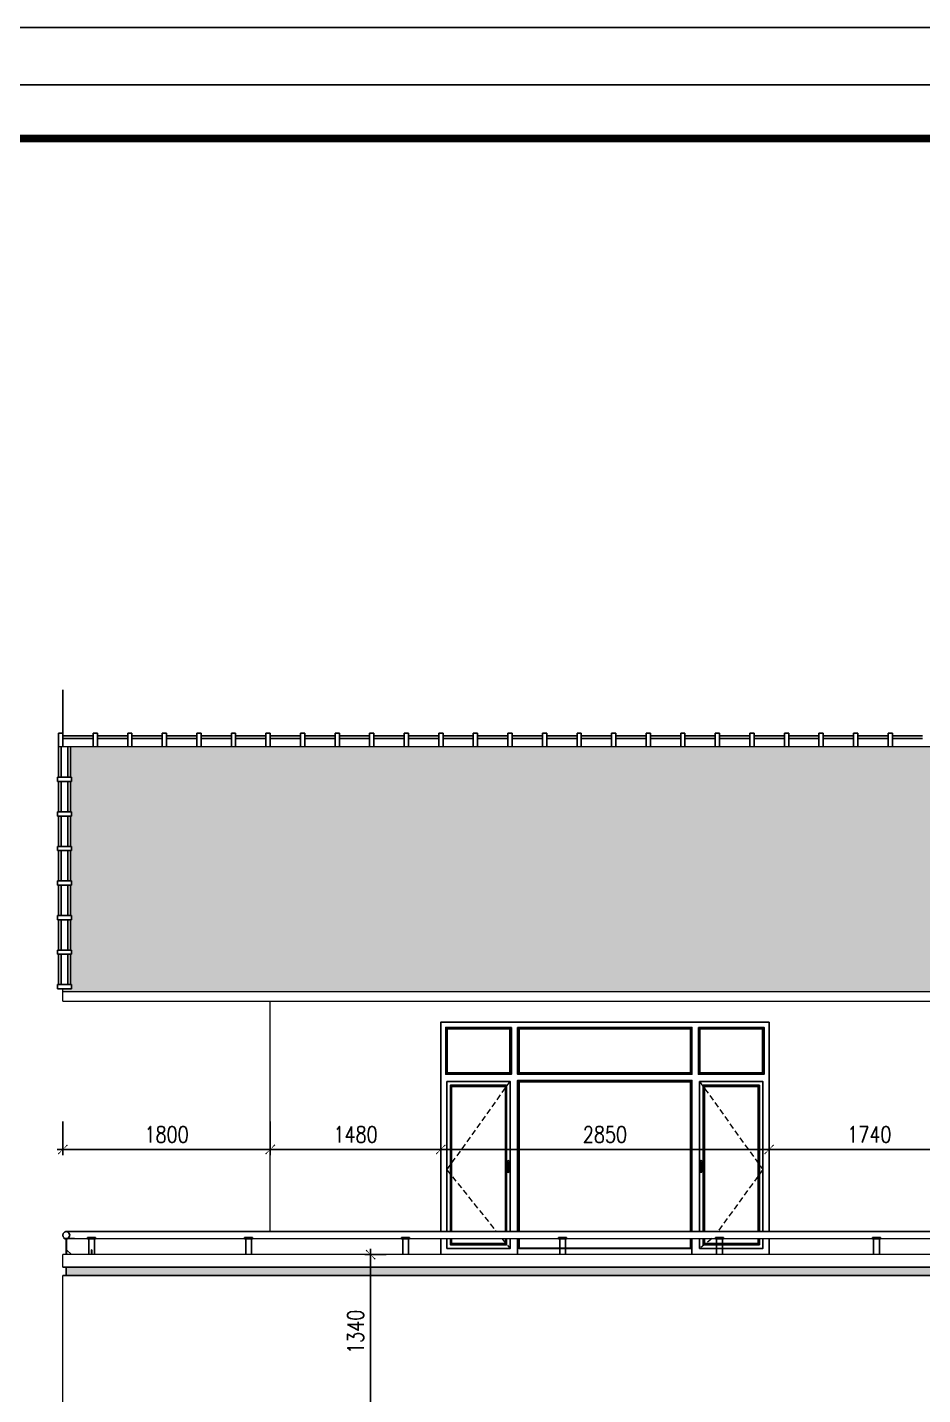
# Model space of a CAD drawing. Header units: millimetres. Extents: x -34806 to 662668, y 63228 to 99452.
# Drawn here: x 528172 to 535943, y 83877 to 95743 of the extents above; entities that cross this region are included whole.
import ezdxf

# ---------------------------------------------------------------- set-up
doc = ezdxf.new("R2010")
doc.units = ezdxf.units.MM
doc.header["$LTSCALE"] = 200
doc.header["$MEASUREMENT"] = 0
doc.header["$PDMODE"] = 3
doc.header["$PDSIZE"] = 50
doc.linetypes.add('HIDDEN', pattern=[0.375, 0.25, -0.125])
doc.layers.get('0').update_dxf_attribs({"color": 95, "linetype": 'CONTINUOUS'})
doc.layers.get('DEFPOINTS').update_dxf_attribs({"linetype": 'CONTINUOUS'})
for name, color, linetype in [('DIM', 1, 'CONTINUOUS'), ('KHUNGTEN', 7, 'CONTINUOUS'), ('Manh', 8, 'CONTINUOUS'), ('Net_Thay', 7, 'CONTINUOUS'), ('NOITHAT', 32, 'CONTINUOUS'), ('TPTA-Virtural', 253, 'CONTINUOUS'), ('wood', 254, 'CONTINUOUS')]:
    doc.layers.add(name, color=color, linetype=linetype)
for name, color, linetype, lineweight in [('hacth', 251, 'CONTINUOUS', 13), ('hatch', 251, 'CONTINUOUS', 5), ('Interior - Furniture _Pen_No__16', 124, 'CONTINUOUS', 20), ('thay', 7, 'CONTINUOUS', 18), ('VU', 8, 'HIDDEN', 13)]:
    doc.layers.add(name, color=color, linetype=linetype, lineweight=lineweight)
doc.styles.add('RomanS', font='romans.shx', dxfattribs={"width": 0.8})
doc.dimstyles.new('D1', dxfattribs={"dimtxt": 140, "dimasz": 80, "dimexe": 50, "dimexo": 0, "dimgap": 60, "dimtad": 1, "dimdec": 0, "dimzin": 0, "dimdsep": 46, "dimtxsty": 'RomanS', "dimblk1": 'ARCHTICK', "dimblk2": 'ARCHTICK', "dimsah": 1, "dimcen": 100, "dimdle": 50, "dimclrt": 7, "dimadec": 0, "dimazin": 0, "dimtfac": 0.005, "dimtdec": 0, "dimtix": 1, "dimtofl": 0, "dimtmove": 2, "dimatfit": 3, "dimldrblk": 'ARCHTICK', "dimfxl": 1, "dimtvp": 0.8, "dimtolj": 1, "dimtzin": 0, "dimarcsym": 0})

# ---------------------------------------------------------------- blocks, each defined once
blk = doc.blocks.new('_ArchTick')
at = {"layer": 'DIM', "color": 150}
blk.add_lwpolyline([(0.5, 0.5, 0.133, 0, 0), (0, 0, 0, 0.133, 0), (-0.5, -0.5, 0.133, 0.133, 0)], format="xyseb", dxfattribs=at)
blk = doc.blocks.new('*D898')
at = {"layer": 'DEFPOINTS', "color": 0}
for p in [(531151, 85092), (531287, 85092), (531287, 83752)]:
    blk.add_point(p, dxfattribs=at)
at = {"layer": 'DIM', "color": 0, "lineweight": -2}
for p, q in [((531287, 85092), (531101, 85092)), ((531151, 83702), (531151, 85142)), ((531287, 83752), (531101, 83752))]:
    blk.add_line(p, q, dxfattribs=at)
at = {"layer": 'DIM', "color": 0, "lineweight": -2, "xscale": 80, "yscale": 80, "zscale": 80}
for p, rotation in [((531151, 85092), 90), ((531151, 83752), 270)]:
    blk.add_blockref('_ArchTick', p, dxfattribs=dict(at, rotation=rotation))
at = {"layer": 'DIM', "color": 7, "insert": (531021, 84422), "char_height": 140, "attachment_point": 5, "rotation": 90, "style": 'RomanS'}
blk.add_mtext('\\A1;1340', dxfattribs=at)
blk = doc.blocks.new('*D902')
at = {"layer": 'DEFPOINTS', "color": 0}
for p in [(528480, 86247), (530280, 86247), (530280, 86005)]:
    blk.add_point(p, dxfattribs=at)
at = {"layer": 'DIM', "color": 0, "lineweight": -2}
for p, q in [((528480, 86247), (528480, 85955)), ((530280, 86247), (530280, 85955)), ((528430, 86005), (530330, 86005))]:
    blk.add_line(p, q, dxfattribs=at)
at = {"layer": 'DIM', "color": 0, "lineweight": -2, "xscale": 80, "yscale": 80, "zscale": 80, "rotation": 180}
blk.add_blockref('_ArchTick', (528480, 86005), dxfattribs=at)
at = {"layer": 'DIM', "color": 0, "lineweight": -2, "xscale": 80, "yscale": 80, "zscale": 80}
blk.add_blockref('_ArchTick', (530280, 86005), dxfattribs=at)
at = {"layer": 'DIM', "color": 7, "insert": (529380, 86135), "char_height": 140, "attachment_point": 5, "style": 'RomanS'}
blk.add_mtext('\\A1;1800', dxfattribs=at)
blk = doc.blocks.new('*D903')
at = {"layer": 'DEFPOINTS', "color": 0}
for p in [(530280, 86247), (531760, 86247), (531760, 86005)]:
    blk.add_point(p, dxfattribs=at)
at = {"layer": 'DIM', "color": 0, "lineweight": -2}
for p, q in [((530280, 86247), (530280, 85955)), ((531760, 86247), (531760, 85955)), ((530230, 86005), (531810, 86005))]:
    blk.add_line(p, q, dxfattribs=at)
at = {"layer": 'DIM', "color": 0, "lineweight": -2, "xscale": 80, "yscale": 80, "zscale": 80, "rotation": 180}
blk.add_blockref('_ArchTick', (530280, 86005), dxfattribs=at)
at = {"layer": 'DIM', "color": 0, "lineweight": -2, "xscale": 80, "yscale": 80, "zscale": 80}
blk.add_blockref('_ArchTick', (531760, 86005), dxfattribs=at)
at = {"layer": 'DIM', "color": 7, "insert": (531020, 86135), "char_height": 140, "attachment_point": 5, "style": 'RomanS'}
blk.add_mtext('\\A1;1480', dxfattribs=at)
blk = doc.blocks.new('*D904')
at = {"layer": 'DEFPOINTS', "color": 0}
for p in [(531760, 86247), (534610, 86247), (534610, 86005)]:
    blk.add_point(p, dxfattribs=at)
at = {"layer": 'DIM', "color": 0, "lineweight": -2}
for p, q in [((531760, 86247), (531760, 85955)), ((534610, 86247), (534610, 85955)), ((531710, 86005), (534660, 86005))]:
    blk.add_line(p, q, dxfattribs=at)
at = {"layer": 'DIM', "color": 0, "lineweight": -2, "xscale": 80, "yscale": 80, "zscale": 80, "rotation": 180}
blk.add_blockref('_ArchTick', (531760, 86005), dxfattribs=at)
at = {"layer": 'DIM', "color": 0, "lineweight": -2, "xscale": 80, "yscale": 80, "zscale": 80}
blk.add_blockref('_ArchTick', (534610, 86005), dxfattribs=at)
at = {"layer": 'DIM', "color": 7, "insert": (533185, 86135), "char_height": 140, "attachment_point": 5, "style": 'RomanS'}
blk.add_mtext('\\A1;2850', dxfattribs=at)
blk = doc.blocks.new('*D905')
at = {"layer": 'DEFPOINTS', "color": 0}
for p in [(534610, 86247), (536350, 86247), (536350, 86005)]:
    blk.add_point(p, dxfattribs=at)
at = {"layer": 'DIM', "color": 0, "lineweight": -2}
for p, q in [((534610, 86247), (534610, 85955)), ((536350, 86247), (536350, 85955)), ((534560, 86005), (536400, 86005))]:
    blk.add_line(p, q, dxfattribs=at)
at = {"layer": 'DIM', "color": 0, "lineweight": -2, "xscale": 80, "yscale": 80, "zscale": 80, "rotation": 180}
blk.add_blockref('_ArchTick', (534610, 86005), dxfattribs=at)
at = {"layer": 'DIM', "color": 0, "lineweight": -2, "xscale": 80, "yscale": 80, "zscale": 80}
blk.add_blockref('_ArchTick', (536350, 86005), dxfattribs=at)
at = {"layer": 'DIM', "color": 7, "insert": (535480, 86135), "char_height": 140, "attachment_point": 5, "style": 'RomanS'}
blk.add_mtext('\\A1;1740', dxfattribs=at)
blk = doc.blocks.new('khung')
at = {"layer": 'DEFPOINTS', "color": 8}
blk.add_lwpolyline([(0, 0), (31503.2, 0), (31503.2, 22275), (0, 22275)], close=True, dxfattribs=at)
at = {"layer": 'KHUNGTEN', "color": 4, "const_width": 54.3}
blk.add_lwpolyline([(847.8, 388.1), (31117, 388.1), (31117, 21886.9), (847.8, 21886.9)], close=True, dxfattribs=at)

msp = doc.modelspace()

# ---------------------------------------------------------------- hatches: boundary and pattern name
h = msp.add_hatch()
h.set_pattern_fill('AR-RSHKE', color=256, scale=15, style=0)
h.set_pattern_definition([(0, (246277.6, -114143.68), (382.5, 180), [90, -75, 105, -45, 135, -60]), (0, (246367.6, -114136.18), (382.5, 180), [75, -285, 60, -90]), (0, (246547.6, -114154.93), (382.5, 180), [45, -465]), (90, (246277.6, -114143.68), (-127.5, 180), [172.5, -547.5]), (90, (246367.6, -114143.68), (-127.5, 180), [168.75, -551.25]), (90, (246442.6, -114143.68), (-127.5, 180), [157.5, -562.5]), (90, (246547.6, -114154.93), (-127.5, 180), [172.5, -547.5]), (90, (246592.6, -114154.93), (-127.5, 180), [172.5, -547.5]), (90, (246727.6, -114143.68), (-127.5, 180), [165, -555])])
h.paths.add_polyline_path([(541737.5, 88461.6), (541726, 88483.5), (541758.8, 88500.8), (541770.3, 88478.9), (542002.9, 88601.7), (541991.3, 88623.5), (542024.1, 88640.8), (542035.6, 88618.9), (542268.2, 88741.7), (542256.7, 88763.5), (542289.4, 88780.8), (542300.9, 88759), (542533.5, 88881.7), (542522, 88903.5), (542554.7, 88920.8), (542566.3, 88899), (542798.8, 89021.7), (542787.3, 89043.6), (542820.1, 89060.9), (542831.6, 89039), (543064.1, 89161.8), (543052.6, 89183.6), (543085.4, 89200.9), (543096.9, 89179), (543329.4, 89301.8), (543317.9, 89323.6), (543350.7, 89340.9), (543362.2, 89319.1), (543594.8, 89441.8), (543583.2, 89463.6), (543616, 89480.9), (543627.5, 89459.1), (543699.9, 89497.3), (528546.1, 89498.2), (528546.1, 89235.3), (528554.6, 89235.3), (528554.6, 89198.3), (528546.1, 89198.3), (528546.1, 88935.3), (528554.6, 88935.3), (528554.6, 88898.3), (528546.1, 88898.3), (528546.1, 88635.3), (528554.6, 88635.3), (528554.6, 88598.3), (528546.1, 88598.3), (528546.1, 88335.3), (528554.6, 88335.3), (528554.6, 88298.3), (528546.1, 88298.3), (528546.1, 88035.3), (528554.6, 88035.3), (528554.6, 87998.3), (528546.1, 87998.3), (528546.1, 87735.3), (528554.6, 87735.3), (528554.6, 87698.3), (528546.1, 87698.3), (528546.1, 87435.3), (528554.6, 87435.3), (528554.6, 87398.3), (528479.7, 87398.3), (528479.7, 87375), (539883.5, 87375), (539896.9, 87382.1), (539896.9, 87450.1), (539868.8, 87503.3), (539901.6, 87520.6), (539913.1, 87498.7), (540145.6, 87621.5), (540134.1, 87643.3), (540166.9, 87660.6), (540178.4, 87638.8), (540411, 87761.5), (540399.4, 87783.3), (540432.2, 87800.6), (540443.7, 87778.8), (540676.3, 87901.5), (540664.7, 87923.4), (540697.5, 87940.7), (540709, 87918.8), (540941.6, 88041.6), (540930.1, 88063.4), (540962.8, 88080.7), (540974.4, 88058.8), (541206.9, 88181.6), (541195.4, 88203.4), (541228.1, 88220.7), (541239.7, 88198.9), (541472.2, 88321.6), (541460.7, 88343.4), (541493.5, 88360.7), (541505, 88338.9)])
at = {"layer": 'Manh'}
h = msp.add_hatch(dxfattribs=at)
h.set_pattern_fill('DOTS,_O', color=256, scale=350)
h.set_pattern_definition([(0, (246371.806, -114049.677), (10.9375, 21.875), [0, -21.875])])
h.paths.add_polyline_path([(539824.7, 84981.8), (539794.7, 84981.8), (528509.7, 84981.8), (528509.7, 84911.8), (539794.7, 84911.8), (539824.7, 84911.8)])

# ---------------------------------------------------------------- linework, layer by layer
msp.add_line((528479.8, 89593.9), (528479.8, 89995.1))
msp.add_lwpolyline([(518113.1, 95743.3), (556876.2, 95743.3), (556876.2, 68042.1), (518113.1, 68042.1)], close=True)
at = {"layer": 'hatch'}
for points in [[(534609.7, 85291.4), (534609.7, 87108.3), (531759.8, 87108.3), (531759.8, 85291.4)], [(531759.8, 85231.8), (531759.8, 85091.8)], [(534609.7, 85091.8), (534609.7, 85231.8)]]:
    msp.add_lwpolyline(points, dxfattribs=at)
at = {"layer": 'Interior - Furniture _Pen_No__16', "linetype": 'Continuous'}
for p, q in [((528764.7, 85240.7), (528764.7, 85240.6)), ((528764.7, 85240.6), (528764.7, 85237.8))]:
    msp.add_line(p, q, dxfattribs=at)
at = {"layer": 'Net_Thay'}
for points in [[(534609.7, 85291.4), (534609.7, 87108.3), (531759.7, 87108.3), (531759.7, 85291.4)], [(531759.7, 85231.8), (531759.7, 85091.8)], [(534609.7, 85091.8), (534609.7, 85231.8)]]:
    msp.add_lwpolyline(points, dxfattribs=at)
at = {"layer": 'NOITHAT'}
for p, q in [((528442.7, 89498.3), (528442.7, 89618.6)), ((528442.7, 89618.6), (528479.8, 89618.6)), ((528479.8, 89593.9), (528742.7, 89593.9)), ((528742.7, 89498.3), (528742.7, 89618.6)), ((528742.7, 89618.6), (528779.8, 89618.6)), ((528779.8, 89593.9), (529042.7, 89593.9)), ((529042.7, 89498.3), (529042.7, 89618.6)), ((529042.7, 89618.6), (529079.8, 89618.6)), ((529079.8, 89593.9), (529342.7, 89593.9)), ((529342.7, 89498.3), (529342.7, 89618.6)), ((529342.7, 89618.6), (529379.8, 89618.6)), ((529379.8, 89593.9), (529642.7, 89593.9)), ((529642.7, 89498.3), (529642.7, 89618.6)), ((529642.7, 89618.6), (529679.8, 89618.6)), ((529679.8, 89593.9), (529942.7, 89593.9)), ((529942.7, 89498.3), (529942.7, 89618.6)), ((529942.7, 89618.6), (529979.8, 89618.6)), ((529979.8, 89593.9), (530242.7, 89593.9)), ((530242.7, 89498.3), (530242.7, 89618.6)), ((530242.7, 89618.6), (530279.8, 89618.6)), ((530279.8, 89593.9), (530542.7, 89593.9)), ((530542.7, 89498.3), (530542.7, 89618.6)), ((530542.7, 89618.6), (530579.8, 89618.6)), ((530579.8, 89593.9), (530842.7, 89593.9)), ((530842.7, 89498.3), (530842.7, 89618.6)), ((530842.7, 89618.6), (530879.8, 89618.6)), ((530879.8, 89593.9), (531142.7, 89593.9)), ((531142.7, 89498.3), (531142.7, 89618.6)), ((531142.7, 89618.6), (531179.8, 89618.6)), ((531179.8, 89593.9), (531442.7, 89593.9)), ((531442.7, 89498.3), (531442.7, 89618.6)), ((531442.7, 89618.6), (531479.8, 89618.6)), ((531479.8, 89593.9), (531742.7, 89593.9)), ((531742.7, 89498.3), (531742.7, 89618.6)), ((531742.7, 89618.6), (531779.8, 89618.6)), ((531779.8, 89593.9), (532042.7, 89593.9)), ((532042.7, 89498.3), (532042.7, 89618.6)), ((532042.7, 89498.3), (532042.7, 89618.6)), ((532042.7, 89618.6), (532079.8, 89618.6)), ((532079.8, 89593.9), (532342.7, 89593.9)), ((532342.7, 89498.3), (532342.7, 89618.6)), ((532342.7, 89618.6), (532379.8, 89618.6)), ((532379.8, 89593.9), (532642.7, 89593.9)), ((532642.7, 89498.3), (532642.7, 89618.6)), ((532642.7, 89618.6), (532679.8, 89618.6)), ((532679.8, 89593.9), (532942.7, 89593.9)), ((532942.7, 89498.3), (532942.7, 89618.6)), ((532942.7, 89618.6), (532979.8, 89618.6)), ((532979.8, 89593.9), (533242.7, 89593.9)), ((533242.7, 89498.3), (533242.7, 89618.6)), ((533242.7, 89618.6), (533279.8, 89618.6)), ((533279.8, 89593.9), (533542.7, 89593.9)), ((533542.7, 89498.3), (533542.7, 89618.6)), ((533542.7, 89618.6), (533579.8, 89618.6)), ((533579.8, 89593.9), (533842.7, 89593.9)), ((533842.7, 89498.3), (533842.7, 89618.6)), ((533842.7, 89618.6), (533879.8, 89618.6)), ((533879.8, 89593.9), (534142.7, 89593.9)), ((534142.7, 89498.3), (534142.7, 89618.6)), ((534142.7, 89618.6), (534179.8, 89618.6)), ((534179.8, 89593.9), (534442.7, 89593.9)), ((534442.7, 89498.3), (534442.7, 89618.6)), ((534442.7, 89618.6), (534479.8, 89618.6)), ((534479.8, 89593.9), (534742.7, 89593.9)), ((534742.7, 89498.3), (534742.7, 89618.6)), ((534742.7, 89618.6), (534779.8, 89618.6)), ((534779.8, 89593.9), (535042.7, 89593.9)), ((535042.7, 89498.3), (535042.7, 89618.6)), ((535042.7, 89498.3), (535042.7, 89618.6)), ((535042.7, 89618.6), (535079.8, 89618.6)), ((535079.8, 89593.9), (535342.7, 89593.9)), ((535342.7, 89498.3), (535342.7, 89618.6)), ((535342.7, 89618.6), (535379.8, 89618.6)), ((535379.8, 89593.9), (535642.7, 89593.9)), ((535642.7, 89498.3), (535642.7, 89618.6)), ((535642.7, 89618.6), (535679.8, 89618.6)), ((535679.8, 89593.9), (535942.7, 89593.9)), ((528442.7, 89235.3), (528442.7, 89498.3)), ((528464.6, 89235.3), (528464.6, 89498.3)), ((528479.8, 89572), (528742.7, 89572)), ((528524.2, 89235.3), (528524.2, 89498.3)), ((528546.1, 89235.3), (528546.1, 89498.3)), ((528779.8, 89572), (529042.7, 89572)), ((529079.8, 89572), (529342.7, 89572)), ((529379.8, 89572), (529642.7, 89572)), ((529679.8, 89572), (529942.7, 89572)), ((529979.8, 89572), (530242.7, 89572)), ((530279.8, 89572), (530542.7, 89572)), ((530579.8, 89572), (530842.7, 89572)), ((530879.8, 89572), (531142.7, 89572)), ((531179.8, 89572), (531442.7, 89572)), ((531479.8, 89572), (531742.7, 89572)), ((531779.8, 89572), (532042.7, 89572)), ((532079.8, 89572), (532342.7, 89572)), ((532379.8, 89572), (532642.7, 89572)), ((532679.8, 89572), (532942.7, 89572)), ((532979.8, 89572), (533242.7, 89572)), ((533279.8, 89572), (533542.7, 89572)), ((533579.8, 89572), (533842.7, 89572)), ((533879.8, 89572), (534142.7, 89572)), ((534179.8, 89572), (534442.7, 89572)), ((534479.8, 89572), (534742.7, 89572)), ((534779.8, 89572), (535042.7, 89572)), ((535079.8, 89572), (535342.7, 89572)), ((535379.8, 89572), (535642.7, 89572)), ((535679.8, 89572), (535942.7, 89572)), ((528434.2, 89198.3), (528434.2, 89235.3)), ((528554.6, 89198.3), (528434.2, 89198.3)), ((528442.7, 88935.3), (528442.7, 89198.3)), ((528464.6, 88935.3), (528464.6, 89198.3)), ((528524.2, 88935.3), (528524.2, 89198.3)), ((528546.1, 88935.3), (528546.1, 89198.3)), ((528554.6, 89198.3), (528554.6, 89235.3)), ((528434.2, 88898.3), (528434.2, 88935.3)), ((528554.6, 88898.3), (528434.2, 88898.3)), ((528442.7, 88635.3), (528442.7, 88898.3)), ((528464.6, 88635.3), (528464.6, 88898.3)), ((528524.2, 88635.3), (528524.2, 88898.3)), ((528546.1, 88635.3), (528546.1, 88898.3)), ((528554.6, 88898.3), (528554.6, 88935.3)), ((528434.2, 88598.3), (528434.2, 88635.3)), ((528554.6, 88598.3), (528434.2, 88598.3)), ((528442.7, 88335.3), (528442.7, 88598.3)), ((528464.6, 88335.3), (528464.6, 88598.3)), ((528524.2, 88335.3), (528524.2, 88598.3)), ((528546.1, 88335.3), (528546.1, 88598.3)), ((528554.6, 88598.3), (528554.6, 88635.3)), ((528434.2, 88298.3), (528434.2, 88335.3)), ((528554.6, 88298.3), (528434.2, 88298.3)), ((528442.7, 88035.3), (528442.7, 88298.3)), ((528464.6, 88035.3), (528464.6, 88298.3)), ((528524.2, 88035.3), (528524.2, 88298.3)), ((528546.1, 88035.3), (528546.1, 88298.3)), ((528554.6, 88298.3), (528554.6, 88335.3)), ((528434.2, 87998.3), (528434.2, 88035.3)), ((528554.6, 87998.3), (528434.2, 87998.3)), ((528442.7, 87735.3), (528442.7, 87998.3)), ((528464.6, 87735.3), (528464.6, 87998.3)), ((528524.2, 87735.3), (528524.2, 87998.3)), ((528546.1, 87735.3), (528546.1, 87998.3)), ((528554.6, 87998.3), (528554.6, 88035.3)), ((528434.2, 87698.3), (528434.2, 87735.3)), ((528554.6, 87698.3), (528434.2, 87698.3)), ((528442.7, 87435.3), (528442.7, 87698.3)), ((528464.6, 87435.3), (528464.6, 87698.3)), ((528524.2, 87435.3), (528524.2, 87698.3)), ((528546.1, 87435.3), (528546.1, 87698.3)), ((528554.6, 87698.3), (528554.6, 87735.3)), ((528434.2, 87398.3), (528434.2, 87435.3)), ((528554.6, 87398.3), (528434.2, 87398.3)), ((528554.6, 87398.3), (528554.6, 87435.3))]:
    msp.add_line(p, q, dxfattribs=at)
for points in [[(528479.8, 89498.3), (528479.8, 89618.6)], [(528779.8, 89498.3), (528779.8, 89618.6)], [(529079.8, 89498.3), (529079.8, 89618.6)], [(529379.8, 89498.3), (529379.8, 89618.6)], [(529679.8, 89498.3), (529679.8, 89618.6)], [(529979.8, 89498.3), (529979.8, 89618.6)], [(530279.8, 89498.3), (530279.8, 89618.6)], [(530579.8, 89498.3), (530579.8, 89618.6)], [(530879.8, 89498.3), (530879.8, 89618.6)], [(531179.8, 89498.3), (531179.8, 89618.6)], [(531479.8, 89498.3), (531479.8, 89618.6)], [(531779.8, 89498.3), (531779.8, 89618.6)], [(532079.8, 89498.3), (532079.8, 89618.6)], [(532379.8, 89498.3), (532379.8, 89618.6)], [(532679.8, 89498.3), (532679.8, 89618.6)], [(532979.8, 89498.3), (532979.8, 89618.6)], [(533279.8, 89498.3), (533279.8, 89618.6)], [(533579.8, 89498.3), (533579.8, 89618.6)], [(533879.8, 89498.3), (533879.8, 89618.6)], [(534179.8, 89498.3), (534179.8, 89618.6)], [(534479.8, 89498.3), (534479.8, 89618.6)], [(534779.8, 89498.3), (534779.8, 89618.6)], [(535079.8, 89498.3), (535079.8, 89618.6)], [(535379.8, 89498.3), (535379.8, 89618.6)], [(535679.8, 89498.3), (535679.8, 89618.6)], [(528554.6, 89235.3), (528434.2, 89235.3)], [(528554.6, 88935.3), (528434.2, 88935.3)], [(528554.6, 88635.3), (528434.2, 88635.3)], [(528554.6, 88335.3), (528434.2, 88335.3)], [(528554.6, 88035.3), (528434.2, 88035.3)], [(528554.6, 87735.3), (528434.2, 87735.3)], [(528554.6, 87435.3), (528434.2, 87435.3)]]:
    msp.add_lwpolyline(points, dxfattribs=at)
at = {"layer": 'thay'}
for p, q in [((543904.7, 89497.3), (528442.7, 89498.3)), ((528479.7, 87292.1), (528479.7, 87398.3)), ((528479.7, 87292.1), (528479.7, 87398.3)), ((528479.9, 87375), (539883.3, 87375)), ((528479.7, 87292.1), (539944.7, 87292.1)), ((530279.7, 85291.8), (530279.7, 87292.1)), ((531759.7, 87089.3), (531759.7, 85291.4)), ((531759.8, 87089.3), (531759.8, 85291.4)), ((528579.7, 85231.8), (528694.7, 85231.8)), ((528764.7, 85231.8), (530057.2, 85231.8)), ((530127.2, 85231.8), (531419.7, 85231.8)), ((531489.7, 85231.8), (532782.2, 85231.8)), ((531759.7, 85231.8), (531759.7, 85091.8)), ((531759.8, 85231.8), (531759.8, 85091.8)), ((532852.2, 85231.8), (534144.7, 85231.8)), ((534214.7, 85231.8), (535507.2, 85231.8)), ((535577.2, 85231.8), (536869.7, 85231.8)), ((528479.7, 84981.8), (528479.7, 85091.8)), ((539794.7, 85091.8), (528479.7, 85091.8)), ((528509.7, 84911.8), (528509.7, 84981.8)), ((528479.7, 83752.3), (528479.7, 84911.8))]:
    msp.add_line(p, q, dxfattribs=at)
msp.add_lwpolyline([(528479.7, 84981.8), (528509.7, 84981.8), (528509.7, 84911.8), (528479.7, 84911.8)], dxfattribs=at)
at = {"layer": 'TPTA-Virtural'}
for p, q in [((528479.7, 85261.8), (528483.7, 85276.8)), ((528483.7, 85246.8), (528479.7, 85261.8)), ((528483.7, 85276.8), (528494.7, 85287.8)), ((528494.7, 85235.9), (528483.7, 85246.8)), ((528485.7, 85237.8), (528488.5, 85240.6)), ((528500.9, 85229), (528485.7, 85237.8)), ((528488.5, 85240.6), (528488.6, 85240.6)), ((528488.6, 85240.6), (528492, 85238.6)), ((528494.7, 85287.8), (528509.7, 85291.8)), ((528509.7, 85231.8), (528494.7, 85235.9)), ((528498.6, 85234.8), (528502, 85232.8)), ((528518.5, 85229), (528500.9, 85229)), ((528502, 85232.8), (528505.9, 85232.9)), ((528504.1, 85291.4), (539823.2, 85291.4)), ((528507.7, 85227.8), (528511.7, 85227.8)), ((528507.7, 85091.8), (528507.7, 85227.8)), ((528509.7, 85291.8), (528524.7, 85287.8)), ((528524.7, 85235.9), (528509.7, 85231.8)), ((528511.7, 85091.8), (528511.7, 85227.8)), ((528513.6, 85232.9), (528517.6, 85232.9)), ((528517.6, 85232.9), (528520.9, 85234.9)), ((528533.8, 85237.8), (528518.5, 85229)), ((528579.7, 85231.8), (528523.4, 85231.8)), ((528524.7, 85287.8), (528535.7, 85276.8)), ((528535.7, 85246.8), (528524.7, 85235.9)), ((528527.5, 85238.7), (528531, 85240.7)), ((528531, 85240.7), (528530.9, 85240.6)), ((528530.9, 85240.6), (528533.8, 85237.8)), ((528535.7, 85276.8), (528539.7, 85261.8)), ((528539.7, 85261.8), (528535.7, 85246.8)), ((528694.7, 85240.7), (528694.7, 85240.6)), ((528694.7, 85240.7), (528764.7, 85240.7)), ((528694.7, 85240.6), (528694.7, 85237.8)), ((528694.7, 85240.6), (528764.7, 85240.6)), ((528694.7, 85237.8), (528694.7, 85229)), ((528694.7, 85229), (528764.7, 85229)), ((528704.7, 85227.8), (528754.7, 85227.8)), ((528704.7, 85091.8), (528704.7, 85227.8)), ((528754.7, 85091.8), (528754.7, 85227.8)), ((528764.7, 85237.8), (528764.7, 85229)), ((530057.2, 85240.7), (530057.2, 85240.6)), ((530057.2, 85240.7), (530127.2, 85240.7)), ((530057.2, 85240.6), (530057.2, 85237.8)), ((530057.2, 85240.6), (530127.2, 85240.6)), ((530057.2, 85237.8), (530057.2, 85229)), ((530057.2, 85229), (530127.2, 85229)), ((530067.2, 85227.8), (530117.2, 85227.8)), ((530067.2, 85091.8), (530067.2, 85227.8)), ((530117.2, 85091.8), (530117.2, 85227.8)), ((530127.2, 85240.7), (530127.2, 85240.6)), ((530127.2, 85240.6), (530127.2, 85237.8)), ((530127.2, 85237.8), (530127.2, 85229)), ((531419.7, 85240.7), (531419.7, 85229)), ((531419.7, 85240.7), (531489.7, 85240.7)), ((531419.7, 85229), (531489.7, 85229)), ((531429.7, 85091.8), (531429.7, 85227.8)), ((531429.7, 85227.8), (531479.7, 85227.8)), ((531429.7, 85091.8), (531429.7, 85227.8)), ((531479.7, 85091.8), (531479.7, 85227.8)), ((531479.7, 85091.8), (531479.7, 85227.8)), ((531489.7, 85240.7), (531489.7, 85240.6)), ((531489.7, 85240.6), (531489.7, 85237.8)), ((531489.7, 85237.8), (531489.7, 85229)), ((532782.2, 85240.7), (532782.2, 85229)), ((532782.2, 85240.7), (532852.2, 85240.7)), ((532782.2, 85229), (532852.2, 85229)), ((532792.2, 85227.8), (532842.2, 85227.8)), ((532792.2, 85091.8), (532792.2, 85227.8)), ((532842.2, 85091.8), (532842.2, 85227.8)), ((532852.2, 85240.7), (532852.2, 85240.6)), ((532852.2, 85240.6), (532852.2, 85237.8)), ((532852.2, 85237.8), (532852.2, 85229)), ((534144.7, 85240.7), (534144.7, 85240.6)), ((534144.7, 85240.7), (534214.7, 85240.7)), ((534144.7, 85240.6), (534144.7, 85237.8)), ((534144.7, 85240.6), (534214.7, 85240.6)), ((534144.7, 85237.8), (534144.7, 85229)), ((534144.7, 85229), (534214.7, 85229)), ((534154.7, 85227.8), (534204.7, 85227.8)), ((534154.7, 85091.8), (534154.7, 85227.8)), ((534204.7, 85091.8), (534204.7, 85227.8)), ((534214.7, 85240.7), (534214.7, 85240.6)), ((534214.7, 85240.6), (534214.7, 85237.8)), ((534214.7, 85237.8), (534214.7, 85229)), ((535507.2, 85240.7), (535507.2, 85240.6)), ((535507.2, 85240.7), (535577.2, 85240.7)), ((535507.2, 85240.6), (535507.2, 85237.8)), ((535507.2, 85240.6), (535577.2, 85240.6)), ((535507.2, 85237.8), (535507.2, 85229)), ((535507.2, 85229), (535577.2, 85229)), ((535517.2, 85227.8), (535567.2, 85227.8)), ((535517.2, 85091.8), (535517.2, 85227.8)), ((535567.2, 85091.8), (535567.2, 85227.8)), ((535577.2, 85240.7), (535577.2, 85240.6)), ((535577.2, 85240.6), (535577.2, 85237.8)), ((535577.2, 85237.8), (535577.2, 85229)), ((528553.7, 85091.8), (528511.7, 85133.8)), ((528727.7, 85091.8), (528727.7, 85133.8)), ((528731.7, 85133.8), (528727.7, 85133.8)), ((528731.7, 85091.8), (528731.7, 85133.8)), ((539794.7, 84981.8), (528479.7, 84981.8)), ((539794.7, 84911.8), (528479.7, 84911.8))]:
    msp.add_line(p, q, dxfattribs=at)
for points in [[(531759.8, 85291.4), (531759.7, 87108.3), (534609.7, 87108.3), (534609.8, 85291.4)], [(531759.8, 85091.8), (531759.8, 85231.8)], [(534609.8, 85231.8), (534609.8, 85091.8)]]:
    msp.add_lwpolyline(points, dxfattribs=at)
at = {"layer": 'VU', "linetype": 'HIDDEN'}
msp.add_line((531813.7, 85826.9), (532362.8, 86594), dxfattribs=at)
for points in [[(534006.7, 86594), (534555.7, 85830), (534163.7, 85291.4)], [(531813.7, 85826.9), (532243.6, 85291.4)], [(532291.5, 85231.8), (532360.5, 85145.8)], [(534115.9, 85231.8), (534006.7, 85145.8)]]:
    msp.add_lwpolyline(points, dxfattribs=at)
at = {"layer": 'wood'}
for p, q in [((533930.4, 87054.3), (533930.4, 86668)), ((532339.6, 85883.3), (532339.6, 85869.5)), ((532339.8, 85868.8), (532341.6, 85865.2)), ((532341.8, 85864.6), (532341.8, 85810.7)), ((532352, 85864.6), (532352, 85810.7)), ((532354, 85868.8), (532352.1, 85865.2)), ((532354.1, 85883.3), (532354.1, 85869.5)), ((534013.1, 85883.3), (534013.1, 85869.5)), ((534013.2, 85868.8), (534015.1, 85865.2)), ((534015.2, 85864.6), (534015.2, 85810.7)), ((534025.4, 85864.6), (534025.4, 85810.7)), ((534027.4, 85868.8), (534025.6, 85865.2)), ((534027.6, 85883.3), (534027.6, 85869.5))]:
    msp.add_line(p, q, dxfattribs=at)
for points in [[(532372.8, 87064.3), (531803.7, 87064.3), (531803.7, 86658), (532372.8, 86658)], [(532362.8, 87054.3), (531813.7, 87054.3), (531813.7, 86668), (532362.8, 86668)], [(532359.8, 87051.3), (531816.7, 87051.3), (531816.7, 86671), (532359.8, 86671)], [(532426.8, 87064.3), (533940.4, 87064.3), (533940.4, 86658), (532426.8, 86658)], [(532436.8, 87054.3), (533930.4, 87054.3), (533930.4, 86668), (532436.8, 86668)], [(532439.8, 87051.3), (533927.4, 87051.3), (533927.4, 86671), (532439.8, 86671)], [(533996.7, 87064.3), (534565.7, 87064.3), (534565.7, 86658), (533996.7, 86658)], [(534006.7, 87054.3), (534555.7, 87054.3), (534555.7, 86668), (534006.7, 86668)], [(534009.7, 87051.3), (534552.7, 87051.3), (534552.7, 86671), (534009.7, 86671)]]:
    msp.add_lwpolyline(points, close=True, dxfattribs=at)
for points in [[(531813.7, 85291.4), (531813.7, 86594), (532362.8, 86594), (532362.8, 85291.4)], [(531843.7, 85291.4), (531843.7, 86562), (532330.8, 86562), (532330.8, 85291.4)], [(531853.7, 85291.4), (531853.7, 86552), (532320.8, 86552), (532320.8, 85291.4)], [(533940.4, 85291.4), (533940.4, 86604), (532426.8, 86604), (532426.8, 85291.4)], [(533930.4, 85291.4), (533930.4, 86594), (532436.8, 86594), (532436.8, 85291.4)], [(533927.4, 85291.4), (533927.4, 86591), (532439.8, 86591), (532439.8, 85291.4)], [(534555.7, 85291.4), (534555.7, 86594), (534006.7, 86594), (534006.7, 85291.4)], [(534525.7, 85291.4), (534525.7, 86562), (534038.7, 86562), (534038.7, 85291.4)], [(534515.7, 85291.4), (534515.7, 86552), (534048.7, 86552), (534048.7, 85291.4)], [(532335.6, 85896.4), (532335.6, 85862.5)], [(532358.2, 85890.5), (532358.2, 85896.4)], [(532358.2, 85862.5), (532358.2, 85890.5)], [(534009.1, 85890.5), (534009.1, 85896.4)], [(534009.1, 85862.5), (534009.1, 85890.5)], [(534031.6, 85896.4), (534031.6, 85862.5)], [(532362.8, 85231.8), (532362.8, 85145.8), (531813.7, 85145.8), (531813.7, 85231.8)], [(532330.8, 85231.8), (532330.8, 85177.8), (531843.7, 85177.8), (531843.7, 85231.8)], [(532320.8, 85231.8), (532320.8, 85187.8), (531853.7, 85187.8), (531853.7, 85231.8)], [(532426.8, 85231.8), (532426.8, 85091.8)], [(532436.8, 85231.8), (532436.8, 85145.8), (533930.4, 85145.8), (533930.4, 85231.8)], [(532439.8, 85231.8), (532439.8, 85148.8), (533927.4, 85148.8), (533927.4, 85231.8)], [(533940.4, 85091.8), (533940.4, 85231.8)], [(534006.7, 85231.8), (534006.7, 85145.8), (534555.7, 85145.8), (534555.7, 85231.8)], [(534038.7, 85231.8), (534038.7, 85177.8), (534525.7, 85177.8), (534525.7, 85231.8)], [(534048.7, 85231.8), (534048.7, 85187.8), (534515.7, 85187.8), (534515.7, 85231.8)]]:
    msp.add_lwpolyline(points, dxfattribs=at)
for centre in [(532346.9, 85883.3), (534020.3, 85883.3)]:
    msp.add_circle(centre, 2.05, dxfattribs=at)
for centre, radius, start, end in [((532346.9, 85896.4), 11.3, 0, 180), ((532346.9, 85862.5), 11.3, 180, 243.1549), ((532346.9, 85883.3), 9.72, 318.25899, 221.74101), ((532346.9, 85883.3), 7.25, 0, 180), ((532341, 85869.5), 1.4, 180, 207.19267), ((532340.4, 85864.6), 1.4, 0, 27.19267), ((532346.9, 85810.7), 5.09, 180, 0), ((532353.4, 85864.6), 1.4, 152.80733, 180), ((532346.9, 85862.5), 11.3, 296.8451, 0), ((534020.3, 85896.4), 11.3, 0, 180), ((534020.3, 85862.5), 11.3, 180, 243.1549), ((534020.3, 85883.3), 9.72, 318.25899, 221.74101), ((534020.3, 85883.3), 7.25, 0, 180), ((534013.8, 85864.6), 1.4, 0, 27.19267), ((534020.3, 85810.7), 5.09, 180, 0), ((534026.8, 85864.6), 1.4, 152.80733, 180), ((534020.3, 85862.5), 11.3, 296.8451, 0), ((534026.2, 85869.5), 1.4, 332.80733, 0)]:
    msp.add_arc(centre, radius, start, end, dxfattribs=at)

# ---------------------------------------------------------------- block references
at = {"layer": 'hacth', "xscale": 1.198705302042072, "yscale": 1.198705363407498, "zscale": 1.198705370056713}
msp.add_blockref('khung', (518824, 68542.1), dxfattribs=at)

# ---------------------------------------------------------------- dimensions: what is measured, and where the dimension line sits
at = {"layer": 'DIM'}
for base, p1, p2, picture, middle in [((530279.7, 86005.4), (528479.7, 86246.7), (530279.7, 86246.7), '*D902', (529379.7, 86135.4)), ((531759.7, 86005.4), (530279.7, 86246.7), (531759.7, 86246.7), '*D903', (531019.7, 86135.4)), ((534609.7, 86005.4), (531759.7, 86246.7), (534609.7, 86246.7), '*D904', (533184.7, 86135.4)), ((536349.7, 86005.4), (534609.7, 86246.7), (536349.7, 86246.7), '*D905', (535479.7, 86135.4))]:
    dim = msp.add_linear_dim(base=base, p1=p1, p2=p2, dimstyle='D1', dxfattribs=at)
    dim.commit()
    dim.dimension.update_dxf_attribs({"geometry": picture, "text_midpoint": middle})
dim = msp.add_linear_dim(base=(531151.0188, 85091.8442), p1=(531287.1145, 83752.2502), p2=(531287.1145, 85091.8442), angle=90, dimstyle='D1', dxfattribs=at)
dim.commit()
dim.dimension.update_dxf_attribs({"geometry": '*D898', "text_midpoint": (531021.0188, 84422.0472)})

doc.saveas('drawing.dxf')
